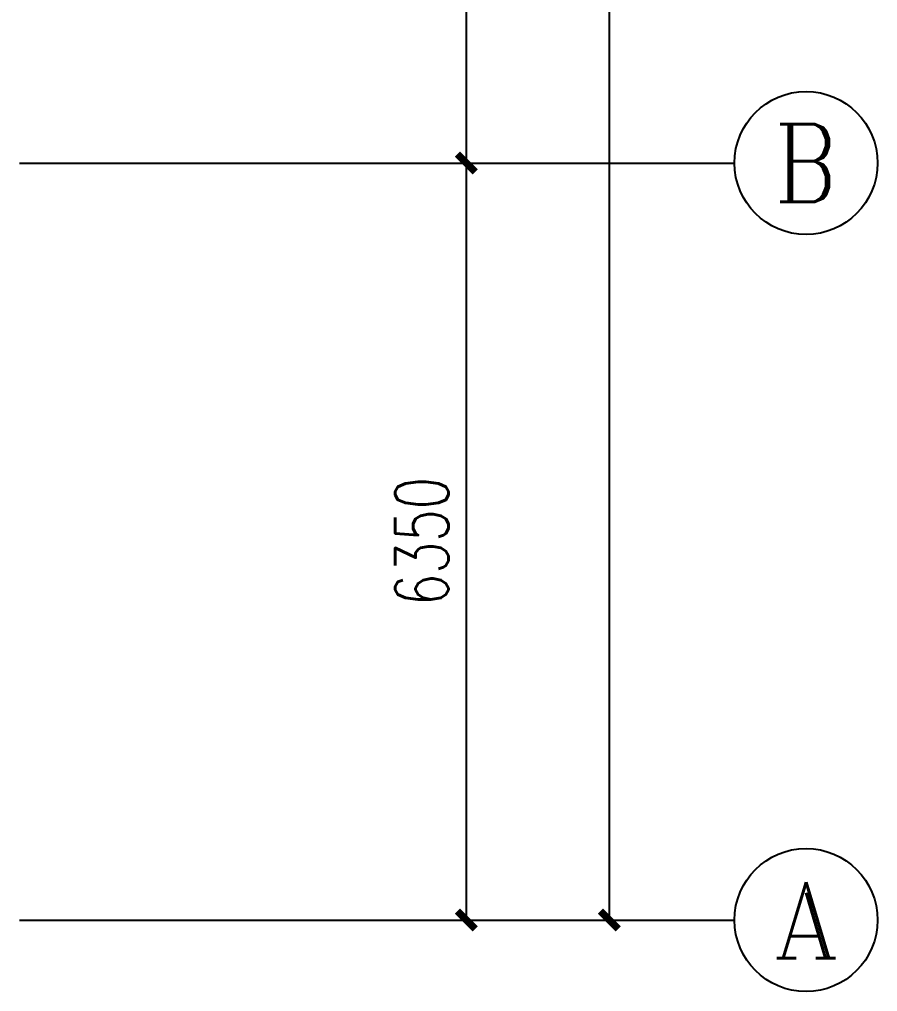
# Model space of a CAD drawing. Extents: x 12152 to 491505, y 111028 to 412681.
# Drawn here: x 99620 to 106820, y 187994 to 196148 of the extents above; entities that cross this region are included whole.
import ezdxf
from ezdxf.enums import TextEntityAlignment as Align

# ---------------------------------------------------------------- set-up
doc = ezdxf.new("R2010")
doc.units = 0
doc.header["$LTSCALE"] = 1000
doc.header["$MEASUREMENT"] = 0
doc.layers.add('AXIS', color=3, linetype='Continuous')
doc.layers.add('AXIS_TEXT', color=7, linetype='Continuous')
doc.styles.add('_TCH_AXIS', font='COMPLEX', dxfattribs={"bigfont": 'GBCBIG'})
doc.styles.add('_TCH_DIM_T3', font='SIMPLEX', dxfattribs={"width": 0.705882, "bigfont": 'GBCBIG'})
doc.styles.add('COMPLEX', font='COMPLEX')
doc.dimstyles.new('_TCH_ARCH&&150', dxfattribs={"dimtxt": 446.25, "dimasz": 150, "dimexe": 375, "dimexo": 450, "dimgap": 150, "dimtad": 1, "dimdec": 0, "dimzin": 0, "dimdsep": 46, "dimtxsty": '_TCH_DIM_T3', "dimblk": 'ARCHTICK', "dimcen": 0.09, "dimclrt": 7, "dimazin": 2, "dimtfac": 1, "dimtdec": 0, "dimtix": 1, "dimtmove": 2, "dimatfit": 3, "dimfxl": 1, "dimtolj": 1, "dimtzin": 0, "dimarcsym": 0})

# ---------------------------------------------------------------- blocks, each defined once
blk = doc.blocks.new('_ArchTick')
at = {"color": 0, "linetype": 'ByBlock', "const_width": 0.4}
blk.add_lwpolyline([(-0.5, -0.5), (0.5, 0.5)], dxfattribs=at)
blk = doc.blocks.new('*D17')
at = {"layer": 'AXIS', "color": 0, "lineweight": -2, "transparency": 16777216}
for p, q in [((100069.8, 194944.2), (103744.8, 194944.2)), ((103369.8, 188594.2), (103369.8, 194944.2)), ((100069.8, 188594.2), (103744.8, 188594.2))]:
    blk.add_line(p, q, dxfattribs=at)
at = {"layer": 'Defpoints', "color": 0, "transparency": 16777216}
for p in [(99619.8, 194944.2), (103369.8, 194944.2), (99619.8, 188594.2)]:
    blk.add_point(p, dxfattribs=at)
at = {"layer": 'AXIS', "color": 0, "lineweight": -2, "transparency": 16777216, "xscale": 150, "yscale": 150, "zscale": 150}
for p, rotation in [((103369.8, 194944.2), 90), ((103369.8, 188594.2), 270)]:
    blk.add_blockref('_ArchTick', p, dxfattribs=dict(at, rotation=rotation))
at = {"layer": 'AXIS', "color": 7, "transparency": 16777216, "insert": (102996.7, 191769.2), "char_height": 446.25, "attachment_point": 5, "rotation": 90, "style": '_TCH_DIM_T3'}
blk.add_mtext('\\A1;6350', dxfattribs=at)
blk = doc.blocks.new('*D18')
at = {"layer": 'AXIS', "color": 0, "lineweight": -2, "transparency": 16777216}
for p, q in [((100069.8, 201294.2), (103744.8, 201294.2)), ((103369.8, 194944.2), (103369.8, 201294.2)), ((100069.8, 194944.2), (103744.8, 194944.2))]:
    blk.add_line(p, q, dxfattribs=at)
at = {"layer": 'Defpoints', "color": 0, "transparency": 16777216}
for p in [(99619.8, 201294.2), (103369.8, 201294.2), (99619.8, 194944.2)]:
    blk.add_point(p, dxfattribs=at)
at = {"layer": 'AXIS', "color": 0, "lineweight": -2, "transparency": 16777216, "xscale": 150, "yscale": 150, "zscale": 150}
for p, rotation in [((103369.8, 201294.2), 90), ((103369.8, 194944.2), 270)]:
    blk.add_blockref('_ArchTick', p, dxfattribs=dict(at, rotation=rotation))
at = {"layer": 'AXIS', "color": 7, "transparency": 16777216, "insert": (102996.7, 198119.2), "char_height": 446.25, "attachment_point": 5, "rotation": 90, "style": '_TCH_DIM_T3'}
blk.add_mtext('\\A1;6350', dxfattribs=at)
blk = doc.blocks.new('*D21')
at = {"layer": 'AXIS', "color": 0, "lineweight": -2, "transparency": 16777216}
for p, q in [((100069.8, 213994.2), (104944.8, 213994.2)), ((104569.8, 188594.2), (104569.8, 213994.2)), ((100069.8, 188594.2), (104944.8, 188594.2))]:
    blk.add_line(p, q, dxfattribs=at)
at = {"layer": 'Defpoints', "color": 0, "transparency": 16777216}
for p in [(99619.8, 213994.2), (104569.8, 213994.2), (99619.8, 188594.2)]:
    blk.add_point(p, dxfattribs=at)
at = {"layer": 'AXIS', "color": 0, "lineweight": -2, "transparency": 16777216, "xscale": 150, "yscale": 150, "zscale": 150}
for p, rotation in [((104569.8, 213994.2), 90), ((104569.8, 188594.2), 270)]:
    blk.add_blockref('_ArchTick', p, dxfattribs=dict(at, rotation=rotation))
at = {"layer": 'AXIS', "color": 7, "transparency": 16777216, "insert": (104196.7, 201294.2), "char_height": 446.25, "attachment_point": 5, "rotation": 90, "style": '_TCH_DIM_T3'}
blk.add_mtext('\\A1;25400', dxfattribs=at)
blk = doc.blocks.new('_AXISO')
blk.add_circle((0, 0), 0.5)
at = {"layer": 'AXIS_TEXT', "style": 'COMPLEX', "width": 1.041667}
blk.add_attdef('A', text='', height=0.56, dxfattribs=at).set_placement((-0.25, -0.28), (0.25, -0.28), align=Align.FIT)

msp = doc.modelspace()

# ---------------------------------------------------------------- linework, layer by layer
at = {"layer": 'AXIS', "color": 0}
for p, q in [((99619.8, 194944.2), (105619.8, 194944.2)), ((99619.8, 188594.2), (105619.8, 188594.2))]:
    msp.add_line(p, q, dxfattribs=at)

# ---------------------------------------------------------------- block references
ref = msp.add_blockref('_AXISO', (106219.8, 194944.2), dxfattribs=dict(at, xscale=1200, yscale=1200, zscale=1200))
ref.add_attrib('A', 'B', dxfattribs={"layer": 'AXIS_TEXT', "color": 0, "height": 652.9, "style": '_TCH_AXIS'}).set_placement((105955.6, 194617.7), (106484.1, 194617.7), align=Align.FIT)
ref = msp.add_blockref('_AXISO', (106219.8, 188594.2), dxfattribs=dict(at, xscale=1200, yscale=1200, zscale=1200))
ref.add_attrib('A', 'A', dxfattribs={"layer": 'AXIS_TEXT', "color": 0, "height": 637.8, "style": '_TCH_AXIS'}).set_placement((105946.5, 188275.3), (106493.2, 188275.3), align=Align.FIT)

# ---------------------------------------------------------------- dimensions: what is measured, and where the dimension line sits
for p1, p2, distance, picture, middle in [((99619.8, 188594.2), (99619.8, 213994.2), -4950, '*D21', (104196.7, 201294.2)), ((99619.8, 194944.2), (99619.8, 201294.2), -3750, '*D18', (102996.7, 198119.2)), ((99619.8, 188594.2), (99619.8, 194944.2), -3750, '*D17', (102996.7, 191769.2))]:
    dim = msp.add_aligned_dim(p1=p1, p2=p2, distance=distance, dimstyle='_TCH_ARCH&&150', dxfattribs=at)
    dim.commit()
    dim.dimension.update_dxf_attribs({"geometry": picture, "text_midpoint": middle})

doc.saveas('drawing.dxf')
